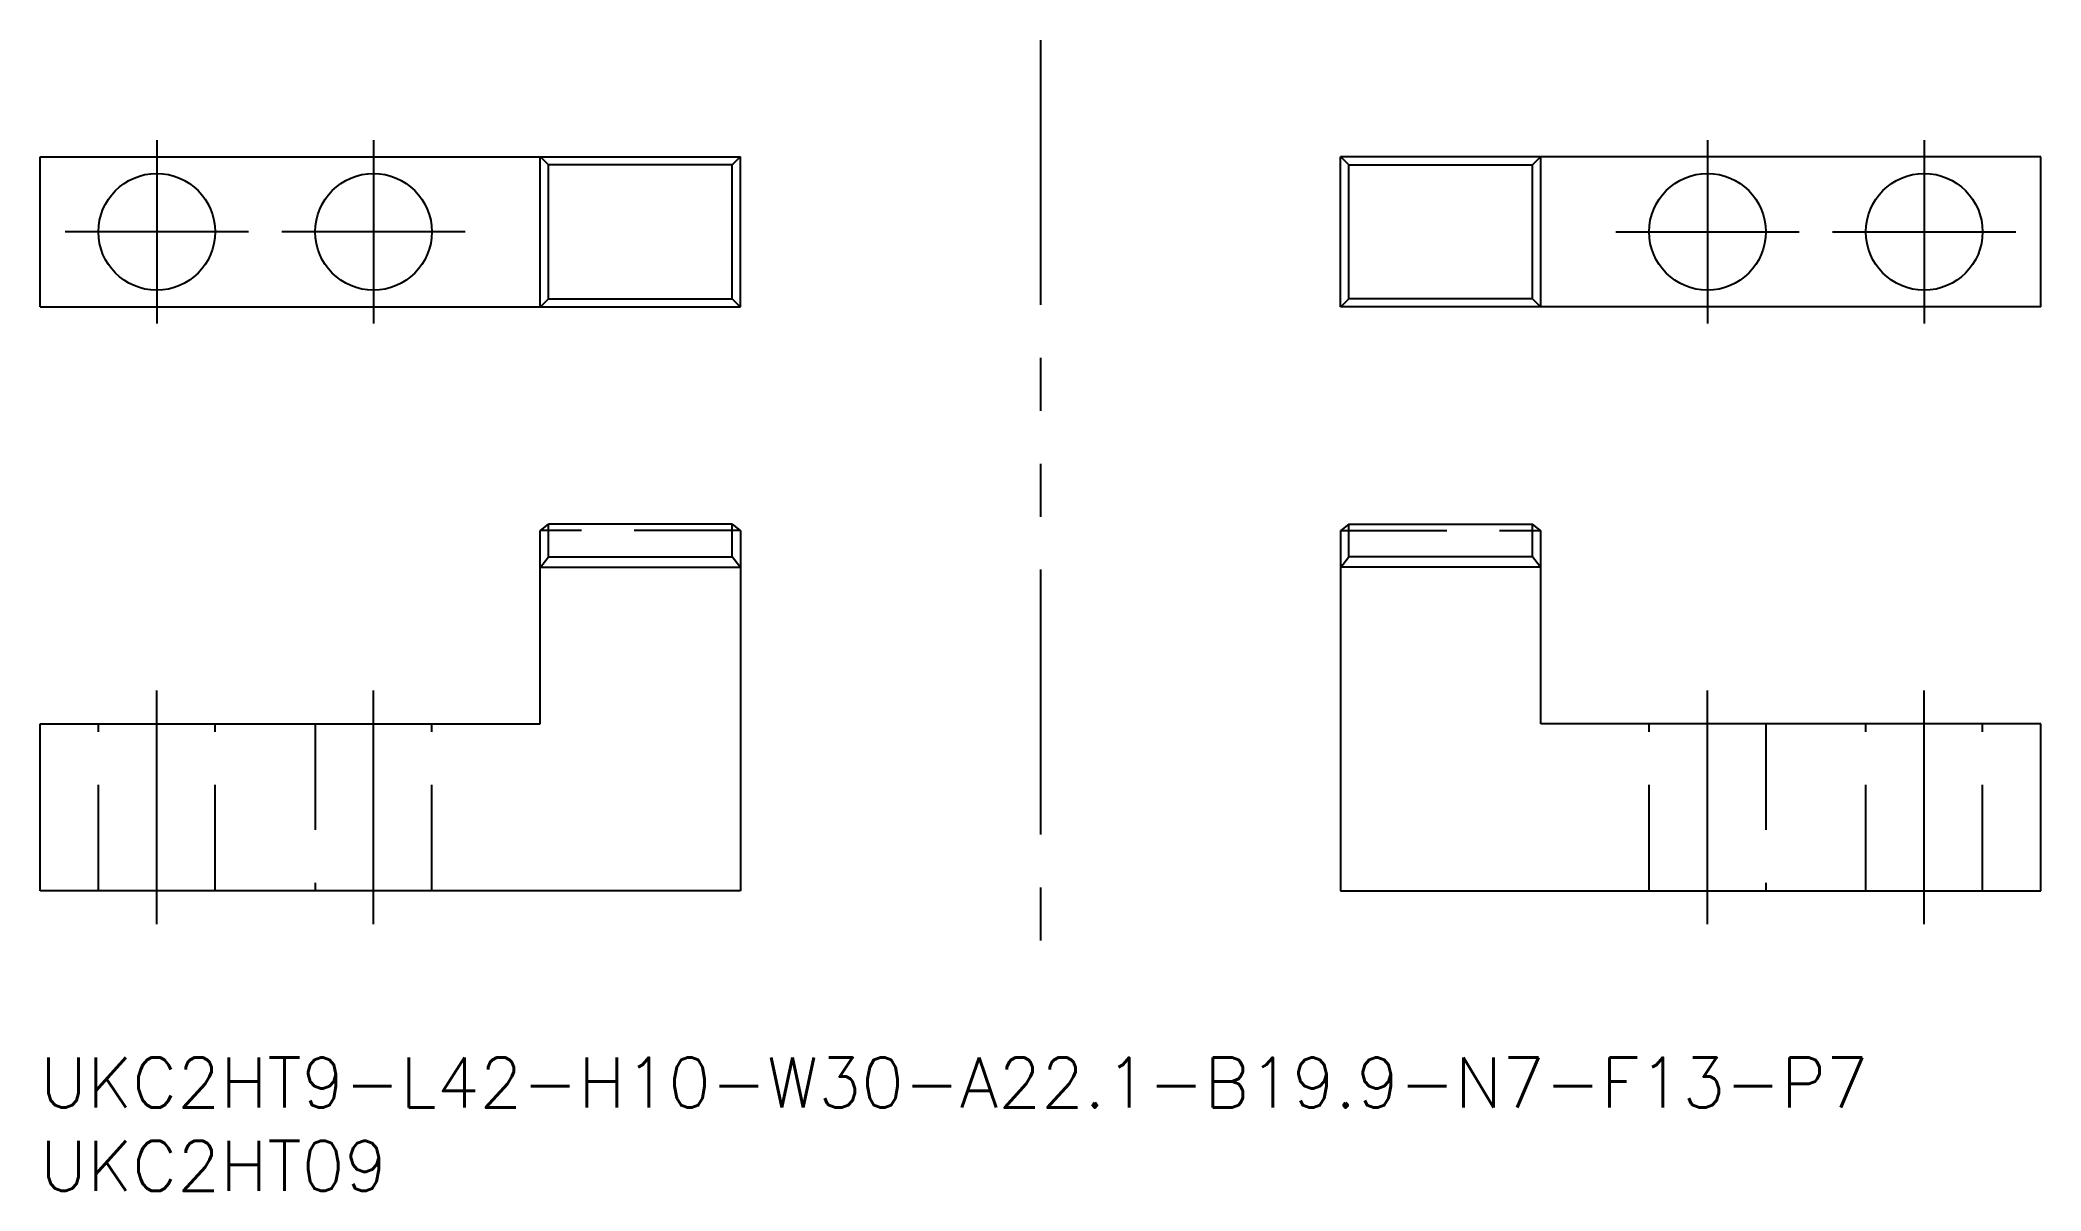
# Model space of a CAD drawing. Extents: x 0 to 120, y -8 to 61.
import ezdxf

# ---------------------------------------------------------------- set-up
doc = ezdxf.new("R2010")
doc.units = 0
doc.header["$LTSCALE"] = 0.5
for name, pattern in [('CENTER', [50.8, 31.75, -6.35, 6.35, -6.35]), ('DASHED', [19.05, 12.7, -6.35]), ('PHANTOM', [63.5, 31.75, -6.35, 6.35, -6.35, 6.35, -6.35])]:
    doc.linetypes.add(name, pattern=pattern)
doc.layers.get('0').update_dxf_attribs({"linetype": 'CONTINUOUS'})
for name, color, linetype in [('MSM_CENTER', 1, 'CENTER'), ('MSM_CONTINUOUS', 7, 'CONTINUOUS'), ('MSM_DASHED', 4, 'DASHED'), ('MSM_IMAGINARY', 6, 'PHANTOM'), ('MSM_PART_NUMBER', 7, 'CONTINUOUS')]:
    doc.layers.add(name, color=color, linetype=linetype)
doc.styles.get("Standard").update_dxf_attribs({"font": 'txt.shx', "height": 3, "bigfont": 'bigfont.shx'})

# ---------------------------------------------------------------- blocks, each defined once
blk = doc.blocks.new('*U1')
at = {"layer": 'MSM_PART_NUMBER'}
blk.add_text('UKC2HT9-L42-H10-W30-A22.1-B19.9-N7-F13-P7', height=3, dxfattribs=at).set_placement((0, -3))
blk = doc.blocks.new('*U2')
at = {"layer": 'MSM_PART_NUMBER'}
blk.add_text('UKC2HT09', height=3, dxfattribs=at).set_placement((0, -8))

msp = doc.modelspace()

# ---------------------------------------------------------------- linework, layer by layer
at = {"layer": 'MSM_CENTER'}
for p, q in [((7, 55), (7, 44)), ((20, 55), (20, 44)), ((100, 55), (100, 44)), ((113, 55), (113, 44)), ((12.5, 49.5), (1.5, 49.5)), ((25.5, 49.5), (14.5, 49.5)), ((94.5, 49.5), (105.5, 49.5)), ((107.5, 49.5), (118.5, 49.5)), ((7, 8), (7, 22)), ((20, 8), (20, 22)), ((100, 8), (100, 22)), ((113, 8), (113, 22))]:
    msp.add_line(p, q, dxfattribs=at)
at = {"layer": 'MSM_CONTINUOUS'}
for p, q in [((0, 45), (0, 54)), ((0, 54), (42, 54)), ((30, 45), (30, 54)), ((30.01, 54), (30.5, 53.51)), ((41.5, 53.51), (41.99, 54)), ((42, 45), (42, 54)), ((120, 54), (78, 54)), ((78, 45), (78, 54)), ((78.5, 53.51), (78.01, 54)), ((89.99, 54), (89.5, 53.51)), ((90, 45), (90, 54)), ((120, 45), (120, 54)), ((30.5, 45.49), (30.5, 53.51)), ((41.5, 53.51), (30.5, 53.51)), ((41.5, 45.49), (41.5, 53.51)), ((78.5, 53.51), (89.5, 53.51)), ((78.5, 45.49), (78.5, 53.51)), ((89.5, 45.49), (89.5, 53.51)), ((0, 45), (42, 45)), ((30.01, 45), (30.5, 45.49)), ((30.5, 45.49), (41.5, 45.49)), ((41.99, 45), (41.5, 45.49)), ((120, 45), (78, 45)), ((78.01, 45), (78.5, 45.49)), ((89.5, 45.49), (78.5, 45.49)), ((89.99, 45), (89.5, 45.49)), ((30, 31.59), (30.01, 31.6)), ((30, 20), (30, 31.59)), ((30.01, 31.6), (30.5, 31.98)), ((41.5, 31.98), (30.5, 31.98)), ((30.5, 30.02), (30.5, 31.98)), ((41.5, 30.02), (41.5, 31.98)), ((41.5, 31.98), (41.99, 31.6)), ((41.99, 31.6), (42, 31.59)), ((42, 31.59), (42, 10)), ((78.01, 31.6), (78, 31.59)), ((78, 31.59), (78, 10)), ((78.5, 31.98), (78.01, 31.6)), ((78.5, 31.98), (89.5, 31.98)), ((78.5, 30.02), (78.5, 31.98)), ((89.99, 31.6), (89.5, 31.98)), ((89.5, 30.02), (89.5, 31.98)), ((90, 31.59), (89.99, 31.6)), ((90, 20), (90, 31.59)), ((30.01, 29.4), (30.5, 30.02)), ((30.5, 30.02), (41.5, 30.02)), ((41.99, 29.4), (41.5, 30.02)), ((78.01, 29.4), (78.5, 30.02)), ((89.5, 30.02), (78.5, 30.02)), ((89.99, 29.4), (89.5, 30.02)), ((30, 29.39), (30.01, 29.4)), ((30.01, 29.4), (41.99, 29.4)), ((41.99, 29.4), (42, 29.39)), ((78.01, 29.4), (78, 29.39)), ((89.99, 29.4), (78.01, 29.4)), ((90, 29.39), (89.99, 29.4)), ((0, 10), (0, 20)), ((0, 20), (30, 20)), ((120, 20), (90, 20)), ((120, 10), (120, 20)), ((42, 10), (0, 10)), ((78, 10), (120, 10))]:
    msp.add_line(p, q, dxfattribs=at)
for centre in [(7, 49.5), (20, 49.5), (100, 49.5), (113, 49.5)]:
    msp.add_circle(centre, 3.5, dxfattribs=at)
at = {"layer": 'MSM_DASHED'}
for p, q in [((41.99, 31.6), (30.01, 31.6)), ((78.01, 31.6), (89.99, 31.6)), ((3.5, 10), (3.5, 20)), ((10.5, 10), (10.5, 20)), ((16.5, 20), (16.5, 10)), ((23.5, 10), (23.5, 20)), ((96.5, 10), (96.5, 20)), ((103.5, 20), (103.5, 10)), ((109.5, 10), (109.5, 20)), ((116.5, 10), (116.5, 20))]:
    msp.add_line(p, q, dxfattribs=at)
at = {"layer": 'MSM_IMAGINARY'}
msp.add_line((60, 61), (60, 5), dxfattribs=at)

# ---------------------------------------------------------------- block references
for name in ['*U1', '*U2']:
    msp.add_blockref(name, (0, 0))

doc.saveas('drawing.dxf')
